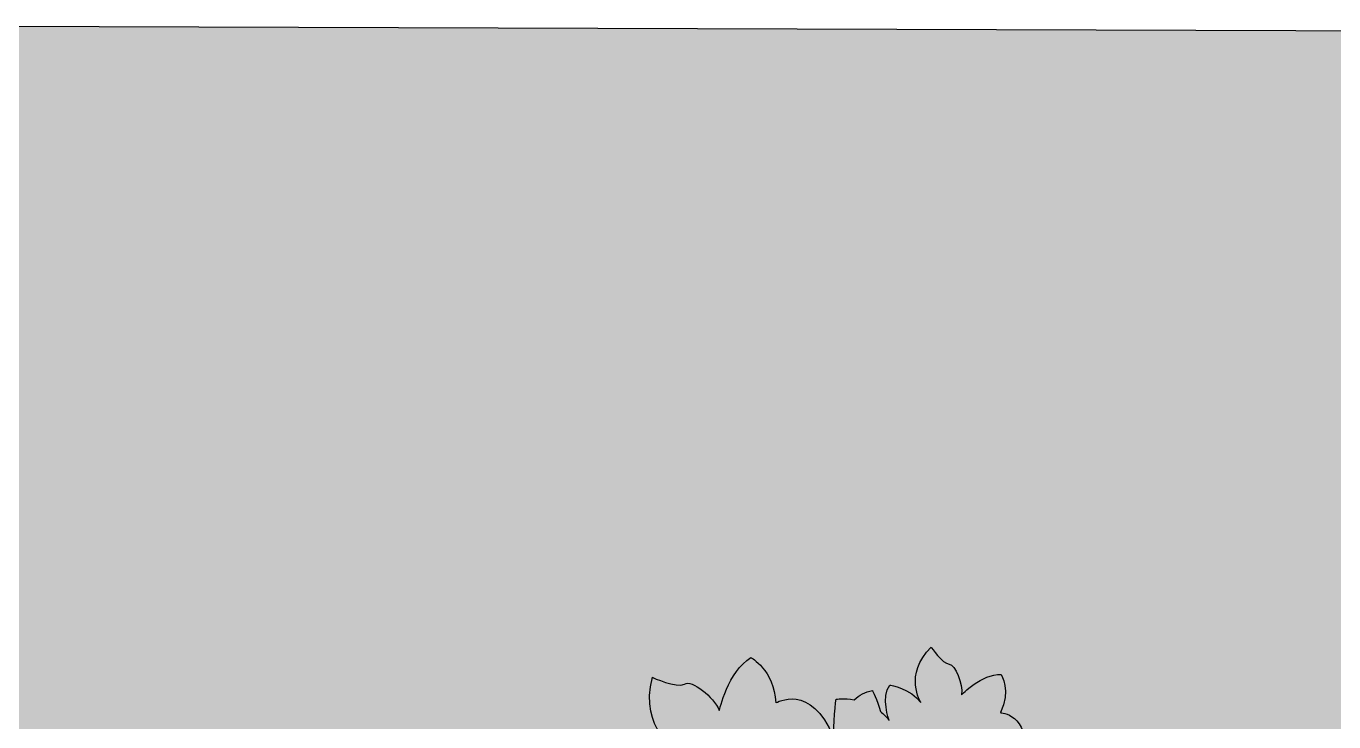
# Model space of a CAD drawing. Header units: inches. Extents: x 102447 to 288095, y 37526 to 105682.
# Drawn here: x 111925.7 to 112211.9, y 86871.5 to 87023.8 of the extents above; entities that cross this region are included whole.
import ezdxf

# ---------------------------------------------------------------- set-up
doc = ezdxf.new("R2010")
doc.units = ezdxf.units.IN
doc.header["$LTSCALE"] = 200
doc.header["$MEASUREMENT"] = 0
doc.layers.add('NEW_TREES', color=7, linetype='Continuous')
doc.layers.add('PAVING', color=7, linetype='Continuous')

msp = doc.modelspace()

# ---------------------------------------------------------------- hatches: boundary and pattern name
h = msp.add_hatch()
h.set_pattern_fill('GRASS', color=3, scale=100)
h.set_pattern_definition([(90, (104411.36, 74460.45), (-70.71068, 70.71068), [18.75, -122.67136]), (45, (104411.36, 74460.45), (-70.7107, 70.7107), [18.75, -81.25]), (135, (104411.36, 74460.45), (-70.7107, -70.7107), [18.75, -81.25])])
h.paths.add_polyline_path([(112371.95, 86941.41, 0.414214), (112290.89, 87022.47), (111897.93, 87023.8), (111897.93, 85218.96), (112290.89, 85218.96, 0.414214), (112371.95, 85300.02), (112371.95, 85574.9)])
h.paths.add_polyline_path([(112371.95, 84739.01, 0.414214), (112290.89, 84820.07), (111897.93, 84820.07), (111897.93, 84804.03), (111897.02, 84804.03), (111897.02, 83962.74), (112290.89, 83962.74, 0.414214), (112371.95, 84043.8)])
h.paths.add_polyline_path([(109278.55, 83417.61), (108069.27, 83417.61, 0.414214), (108019.27, 83367.61), (108019.27, 82980.76), (109278.55, 82980.76)])
h.paths.add_polyline_path([(108257.22, 83344.81), (108693.48, 83344.81), (108693.48, 83053.57), (108257.22, 83053.57)], flags=16)
h.paths.add_polyline_path([(108857.55, 83199.19, -1), (109175.21, 83199.19, -1)], flags=16)
h.paths.add_polyline_path([(108963.56, 83150.64), (109063.69, 83150.64), (109063.69, 83258.82), (108963.56, 83258.82)], flags=8)
h.paths.add_polyline_path([(108411.02, 83150.26), (108511.15, 83150.26), (108511.15, 83258.43), (108411.02, 83258.43)], flags=8)

# ---------------------------------------------------------------- linework, layer by layer
at = {"layer": 'NEW_TREES', "color": 3, "linetype": 'Continuous'}
for points in [[(112121.53, 86875.73), (112121.53, 86875.73), (112117.67, 86881.87), (112123.78, 86887.9)], [(112123.78, 86887.9), (112123.78, 86887.9), (112126.28, 86884.21), (112127.7, 86884.16)], [(112077.41, 86874), (112077.41, 86874), (112079.32, 86882.62), (112084.34, 86885.6)], [(112084.34, 86885.6), (112084.34, 86885.6), (112089.34, 86882.94), (112089.79, 86875.69)], [(112127.7, 86884.16), (112129.13, 86884.09), (112130.77, 86879.85), (112130.44, 86877.46)], [(112130.44, 86877.46), (112130.44, 86877.46), (112134.84, 86882.07), (112139.12, 86881.9)], [(112068.39, 86865.38), (112068.39, 86865.38), (112059.82, 86869.68), (112062.75, 86881.27)], [(112062.75, 86881.27), (112062.75, 86881.27), (112068.11, 86878.81), (112069.77, 86879.8)], [(112069.77, 86879.8), (112071.44, 86880.79), (112076.18, 86877.03), (112077.41, 86874)], [(112089.79, 86875.69), (112089.79, 86875.69), (112097.48, 86880.25), (112102.38, 86868.14)], [(112114.6, 86871.82), (112114.6, 86871.82), (112112.71, 86876.99), (112114.76, 86879.59)], [(112114.76, 86879.59), (112114.76, 86879.59), (112119.31, 86878.8), (112121.53, 86875.73)], [(112139.12, 86881.9), (112139.12, 86881.9), (112141.33, 86878.23), (112138.96, 86873.54)], [(112102.38, 86868.14), (112102.38, 86868.14), (112102.67, 86874.98), (112102.99, 86876.47)], [(112102.99, 86876.47), (112102.99, 86876.47), (112104.69, 86876.74), (112106.95, 86876.37)], [(112106.95, 86876.37), (112108.05, 86877.39), (112109.36, 86878.15), (112110.93, 86878.37)], [(112110.93, 86878.37), (112110.93, 86878.37), (112111.99, 86876.43), (112112.67, 86873.81)], [(112112.67, 86873.81), (112113.35, 86873.25), (112114, 86872.61), (112114.6, 86871.82)], [(112138.96, 86873.54), (112138.96, 86873.54), (112145.33, 86873.26), (112144.22, 86864.1)]]:
    msp.add_open_spline(points, degree=3, dxfattribs=at)
at = {"layer": 'PAVING', "linetype": 'Continuous'}
msp.add_lwpolyline([(112371.95, 85574.9), (112371.95, 86941.41, 0.414214), (112290.89, 87022.47), (111897.93, 87023.8)], format="xyb", dxfattribs=at)

doc.saveas('drawing.dxf')
